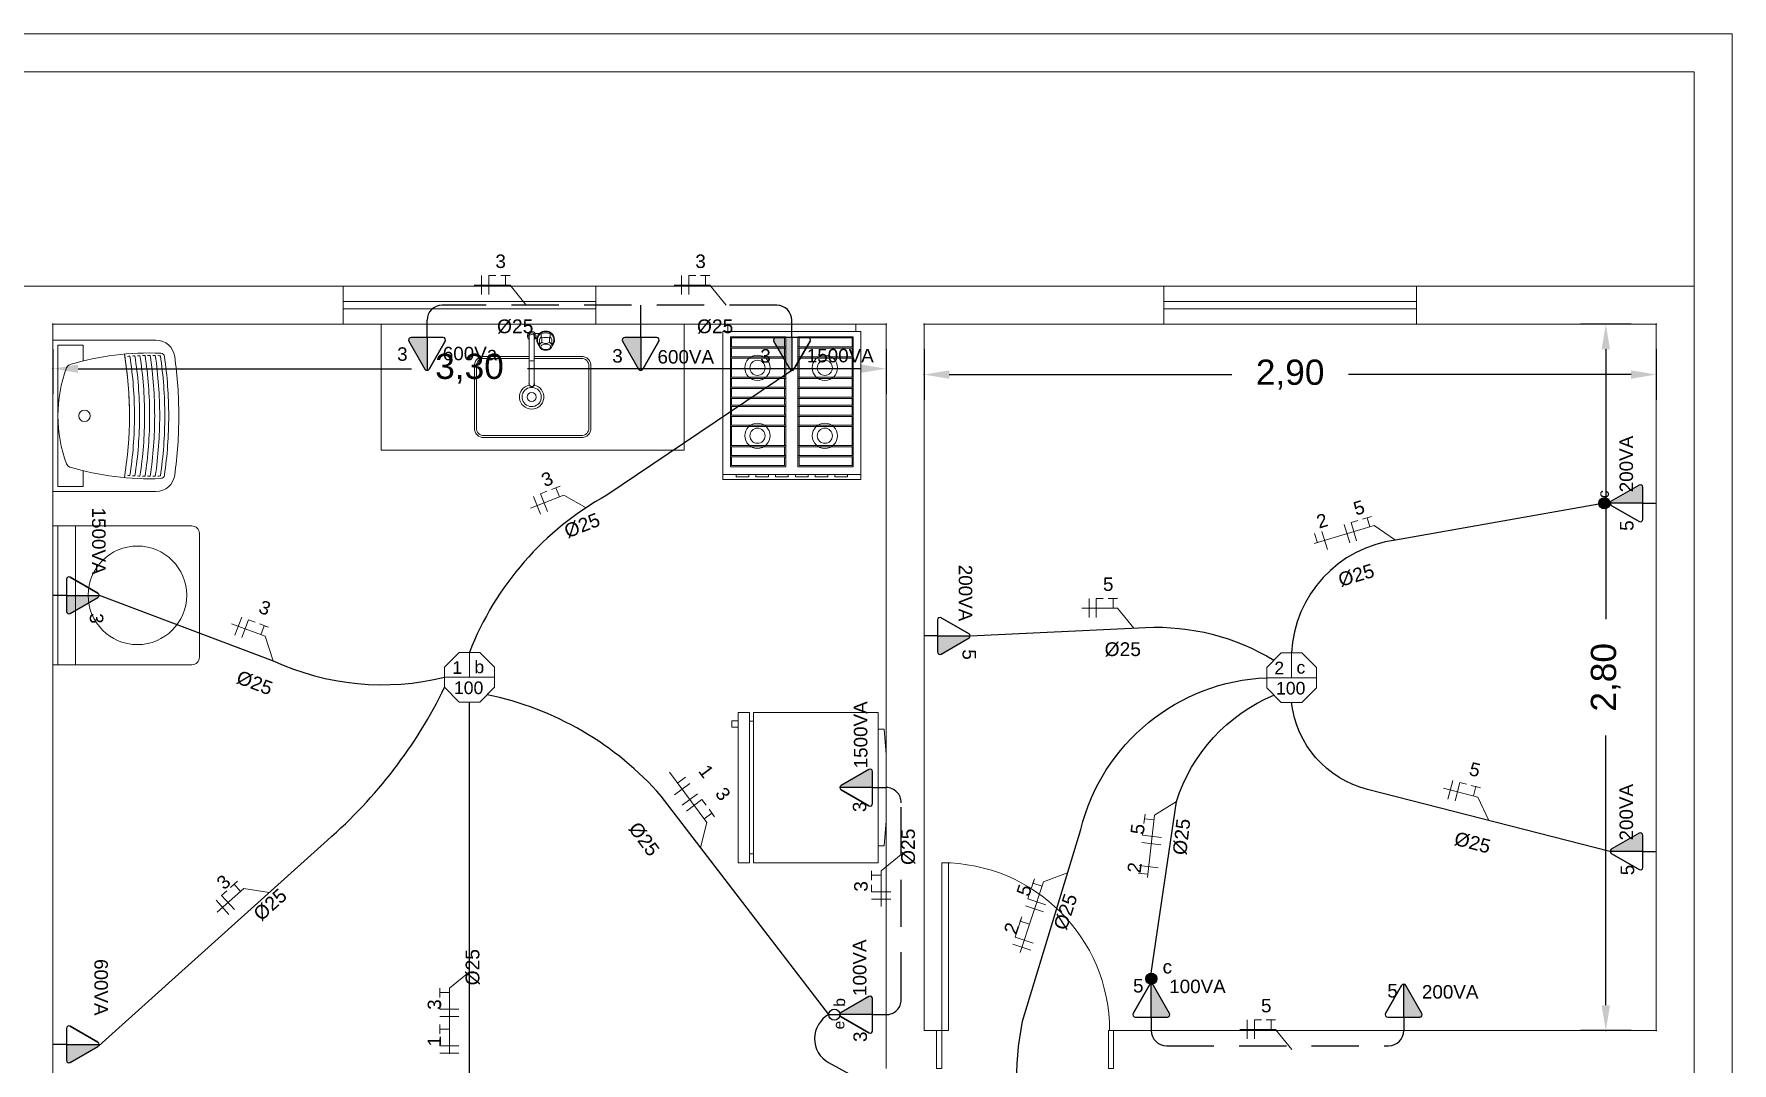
# Model space of a CAD drawing. Header units: millimetres. Extents: x 53 to 176, y -29 to 32.
# Drawn here: x 73.85 to 80.57, y 14.75 to 18.82 of the extents above; entities that cross this region are included whole.
import ezdxf

# ---------------------------------------------------------------- set-up
doc = ezdxf.new("R2010")
doc.units = ezdxf.units.MM
doc.linetypes.add('HIDDEN', pattern=[0.375, 0.25, -0.125])
doc.layers.get('0').update_dxf_attribs({"lineweight": 30})
for name, color, linetype in [('1 - Circuitos', 7, 'Continuous'), ('12 - Divisão dos circuitos', 7, 'Continuous'), ('5 - Identificadores', 7, 'Continuous'), ('7 - Eletroduto', 6, 'Continuous'), ('Pontos de iluminação', 5, 'Continuous'), ('Pontos de Tomadas', 240, 'Continuous')]:
    doc.layers.add(name, color=color, linetype=linetype)
for name, color, linetype, lineweight in [('19 - Diametros', 10, 'Continuous', 18), ('2 - Cotas', 242, 'Continuous', 9), ('3 - Cozinha', 160, 'Continuous', 20), ('4 - Edificação', 8, 'Continuous', 20), ('Portas', 251, 'Continuous', 9)]:
    doc.layers.add(name, color=color, linetype=linetype, lineweight=lineweight)
doc.styles.add('Arial0', font='arial.ttf', dxfattribs={"height": 3.14658})
doc.styles.add('SEACAD_Arial', font='arial.ttf')
doc.styles.get("Standard").update_dxf_attribs({"font": 'arial.ttf'})
doc.dimstyles.new('ISO-25', dxfattribs={"dimtxt": 0.1, "dimasz": 0.1, "dimexe": 0.1, "dimexo": 0.1, "dimgap": 0.1, "dimtad": 0, "dimzin": 1, "dimtxsty": 'Standard', "dimcen": 0.1, "dimadec": 0, "dimazin": 0, "dimtfac": 1, "dimtmove": 0, "dimatfit": 3, "dimfxl": 1, "dimarcsym": 0})

# ---------------------------------------------------------------- blocks, each defined once
blk = doc.blocks.new('*D43')
at = {"layer": '12 - Divisão dos circuitos', "color": 0, "transparency": 16777216}
for p in [(77.3708, 17.6744), (80.2708, 17.6744), (77.3708, 17.4744)]:
    blk.add_point(p, dxfattribs=at)
at = {"layer": '2 - Cotas', "color": 0, "lineweight": -2, "transparency": 16777216}
for p, q in [((77.3708, 17.5744), (77.3708, 17.3744)), ((80.2708, 17.5744), (80.2708, 17.3744)), ((77.4708, 17.4744), (78.5903, 17.4744)), ((80.1708, 17.4744), (79.0514, 17.4744))]:
    blk.add_line(p, q, dxfattribs=at)
at = {"layer": '2 - Cotas', "color": 0, "transparency": 16777216}
for points in [[(77.4708, 17.491), (77.4708, 17.4577), (77.3708, 17.4744)], [(80.1708, 17.491), (80.1708, 17.4577), (80.2708, 17.4744)]]:
    blk.add_solid(points, dxfattribs=at)
at = {"layer": '2 - Cotas', "color": 0, "transparency": 16777216, "insert": (78.8208, 17.4744), "char_height": 0.1, "attachment_point": 5}
blk.add_mtext('2,90', dxfattribs=at)
blk = doc.blocks.new('*D35')
at = {"layer": '12 - Divisão dos circuitos', "color": 0, "transparency": 16777216}
for p in [(73.9208, 17.6744), (77.2208, 17.6744), (73.9208, 17.4977)]:
    blk.add_point(p, dxfattribs=at)
at = {"layer": '2 - Cotas', "color": 0, "lineweight": -2, "transparency": 16777216}
for p, q in [((73.9208, 17.5744), (73.9208, 17.3977)), ((77.2208, 17.5744), (77.2208, 17.3977)), ((74.0208, 17.4977), (75.3412, 17.4977)), ((77.1208, 17.4977), (75.8005, 17.4977))]:
    blk.add_line(p, q, dxfattribs=at)
at = {"layer": '2 - Cotas', "color": 0, "transparency": 16777216}
for points in [[(74.0208, 17.5144), (74.0208, 17.481), (73.9208, 17.4977)], [(77.1208, 17.5144), (77.1208, 17.481), (77.2208, 17.4977)]]:
    blk.add_solid(points, dxfattribs=at)
at = {"layer": '2 - Cotas', "color": 0, "transparency": 16777216, "insert": (75.5708, 17.4977), "char_height": 0.1, "attachment_point": 5}
blk.add_mtext('3,30', dxfattribs=at)
blk = doc.blocks.new('*D60')
at = {"layer": '12 - Divisão dos circuitos', "color": 0, "transparency": 16777216}
for p in [(80.2708, 17.6744), (80.0709, 14.8744), (80.2708, 14.8744)]:
    blk.add_point(p, dxfattribs=at)
at = {"layer": '2 - Cotas', "color": 0, "lineweight": -2, "transparency": 16777216}
for p, q in [((80.1708, 17.6744), (79.9709, 17.6744)), ((80.0709, 17.5744), (80.0709, 16.5049)), ((80.0709, 14.9744), (80.0709, 16.0438)), ((80.1708, 14.8744), (79.9709, 14.8744))]:
    blk.add_line(p, q, dxfattribs=at)
at = {"layer": '2 - Cotas', "color": 0, "transparency": 16777216}
for points in [[(80.0543, 17.5744), (80.0876, 17.5744), (80.0709, 17.6744)], [(80.0543, 14.9744), (80.0876, 14.9744), (80.0709, 14.8744)]]:
    blk.add_solid(points, dxfattribs=at)
at = {"layer": '2 - Cotas', "color": 0, "transparency": 16777216, "insert": (80.0709, 16.2744), "char_height": 0.1, "attachment_point": 5, "rotation": 90}
blk.add_mtext('2,80', dxfattribs=at)
blk = doc.blocks.new('CO-F4PB')
for p, q in [((0.2535, 0), (-0.2535, 0)), ((0.2535, 0), (-0.2535, 0)), ((-0.2535, 0), (-0.2535, -0.03)), ((0.2535, -0.03), (0.2535, 0)), ((-0.2735, -0.03), (-0.2735, -0.596)), ((0.2735, -0.03), (-0.2735, -0.03)), ((-0.2435, -0.05), (-0.2435, -0.566)), ((-0.0235, -0.05), (-0.2435, -0.05)), ((-0.0285, -0.055), (-0.2385, -0.055)), ((-0.2385, -0.055), (-0.2385, -0.09)), ((-0.0285, -0.055), (-0.0285, -0.09)), ((-0.0235, -0.05), (-0.0235, -0.566)), ((0.0235, -0.05), (0.0235, -0.566)), ((0.2435, -0.05), (0.0235, -0.05)), ((0.2385, -0.055), (0.0285, -0.055)), ((0.0285, -0.055), (0.0285, -0.09)), ((0.2385, -0.055), (0.2385, -0.09)), ((0.2435, -0.05), (0.2435, -0.566)), ((0.2735, -0.596), (0.2735, -0.03)), ((-0.0235, -0.09), (-0.2435, -0.09)), ((-0.0235, -0.095), (-0.2435, -0.095)), ((-0.0235, -0.13), (-0.2435, -0.13)), ((-0.2385, -0.095), (-0.2385, -0.13)), ((-0.0285, -0.095), (-0.0285, -0.13)), ((0.2435, -0.09), (0.0235, -0.09)), ((0.2435, -0.095), (0.0235, -0.095)), ((0.2435, -0.13), (0.0235, -0.13)), ((0.0285, -0.095), (0.0285, -0.13)), ((0.2385, -0.095), (0.2385, -0.13)), ((-0.0235, -0.135), (-0.2435, -0.135)), ((-0.2385, -0.135), (-0.2385, -0.21)), ((-0.0285, -0.135), (-0.0285, -0.21)), ((0.2435, -0.135), (0.0235, -0.135)), ((0.0285, -0.135), (0.0285, -0.21)), ((0.2385, -0.135), (0.2385, -0.21)), ((-0.0235, -0.21), (-0.2435, -0.21)), ((-0.0235, -0.215), (-0.2435, -0.215)), ((-0.0235, -0.25), (-0.2435, -0.25)), ((-0.0235, -0.255), (-0.2435, -0.255)), ((-0.2385, -0.215), (-0.2385, -0.25)), ((-0.2385, -0.255), (-0.2385, -0.29)), ((-0.0285, -0.215), (-0.0285, -0.25)), ((-0.0285, -0.255), (-0.0285, -0.29)), ((0.2435, -0.21), (0.0235, -0.21)), ((0.2435, -0.215), (0.0235, -0.215)), ((0.2435, -0.25), (0.0235, -0.25)), ((0.2435, -0.255), (0.0235, -0.255)), ((0.0285, -0.215), (0.0285, -0.25)), ((0.0285, -0.255), (0.0285, -0.29)), ((0.2385, -0.215), (0.2385, -0.25)), ((0.2385, -0.255), (0.2385, -0.29)), ((-0.0235, -0.29), (-0.2435, -0.29)), ((-0.0235, -0.295), (-0.2435, -0.295)), ((-0.2435, -0.321), (-0.0235, -0.321)), ((-0.2435, -0.326), (-0.0235, -0.326)), ((-0.2385, -0.295), (-0.2385, -0.321)), ((-0.2385, -0.326), (-0.2385, -0.361)), ((-0.0285, -0.295), (-0.0285, -0.321)), ((-0.0285, -0.326), (-0.0285, -0.361)), ((0.2435, -0.29), (0.0235, -0.29)), ((0.2435, -0.295), (0.0235, -0.295)), ((0.0235, -0.321), (0.2435, -0.321)), ((0.0235, -0.326), (0.2435, -0.326)), ((0.0285, -0.295), (0.0285, -0.321)), ((0.0285, -0.326), (0.0285, -0.361)), ((0.2385, -0.295), (0.2385, -0.321)), ((0.2385, -0.326), (0.2385, -0.361)), ((-0.2435, -0.361), (-0.0235, -0.361)), ((-0.2435, -0.366), (-0.0235, -0.366)), ((-0.2435, -0.401), (-0.0235, -0.401)), ((-0.2385, -0.366), (-0.2385, -0.401)), ((-0.0285, -0.366), (-0.0285, -0.401)), ((0.0235, -0.361), (0.2435, -0.361)), ((0.0235, -0.366), (0.2435, -0.366)), ((0.0235, -0.401), (0.2435, -0.401)), ((0.0285, -0.366), (0.0285, -0.401)), ((0.2385, -0.366), (0.2385, -0.401)), ((-0.2435, -0.406), (-0.0235, -0.406)), ((-0.2385, -0.406), (-0.2385, -0.481)), ((-0.0285, -0.406), (-0.0285, -0.481)), ((0.0235, -0.406), (0.2435, -0.406)), ((0.0285, -0.406), (0.0285, -0.481)), ((0.2385, -0.406), (0.2385, -0.481)), ((-0.2435, -0.481), (-0.0235, -0.481)), ((-0.2435, -0.486), (-0.0235, -0.486)), ((-0.2435, -0.521), (-0.0235, -0.521)), ((-0.2435, -0.526), (-0.0235, -0.526)), ((-0.2385, -0.486), (-0.2385, -0.521)), ((-0.2385, -0.526), (-0.2385, -0.561)), ((-0.0285, -0.486), (-0.0285, -0.521)), ((-0.0285, -0.526), (-0.0285, -0.561)), ((0.0235, -0.481), (0.2435, -0.481)), ((0.0235, -0.486), (0.2435, -0.486)), ((0.0235, -0.521), (0.2435, -0.521)), ((0.0235, -0.526), (0.2435, -0.526)), ((0.0285, -0.486), (0.0285, -0.521)), ((0.0285, -0.526), (0.0285, -0.561)), ((0.2385, -0.486), (0.2385, -0.521)), ((0.2385, -0.526), (0.2385, -0.561)), ((-0.2735, -0.596), (0.2735, -0.596)), ((-0.2735, -0.596), (-0.2735, -0.616)), ((-0.2435, -0.566), (-0.0235, -0.566)), ((-0.2385, -0.561), (-0.0285, -0.561)), ((0.0235, -0.566), (0.2435, -0.566)), ((0.0285, -0.561), (0.2385, -0.561)), ((0.2735, -0.616), (0.2735, -0.596)), ((-0.2735, -0.616), (0.2735, -0.616))]:
    blk.add_line(p, q)
for points in [[(-0.2204, -0.606), (-0.1704, -0.606), (-0.1704, -0.596), (-0.2204, -0.596)], [(-0.1422, -0.606), (-0.0922, -0.606), (-0.0922, -0.596), (-0.1422, -0.596)], [(-0.0641, -0.606), (-0.0141, -0.606), (-0.0141, -0.596), (-0.0641, -0.596)], [(0.0141, -0.606), (0.0641, -0.606), (0.0641, -0.596), (0.0141, -0.596)], [(0.0922, -0.606), (0.1422, -0.606), (0.1422, -0.596), (0.0922, -0.596)], [(0.1704, -0.606), (0.2204, -0.606), (0.2204, -0.596), (0.1704, -0.596)]]:
    blk.add_lwpolyline(points, close=True)
for centre, radius in [((-0.1308, -0.1735), 0.05), ((0.1362, -0.1735), 0.05), ((-0.1308, -0.1735), 0.03), ((0.1362, -0.1735), 0.03), ((-0.1308, -0.4425), 0.05), ((0.1362, -0.4425), 0.05), ((-0.1308, -0.4425), 0.03), ((0.1362, -0.4425), 0.03)]:
    blk.add_circle(centre, radius)
blk = doc.blocks.new('A$C1AD15EB6')
for p, q in [((0.55, 0.58), (0, 0.58)), ((0, 0.03), (0, 0.58)), ((0.55, 0.5606), (0, 0.5606)), ((0.55, 0.03), (0.55, 0.58)), ((0.55, 0.4906), (0, 0.4906)), ((0.03, 0), (0.52, 0))]:
    blk.add_line(p, q)
for centre, start, end in [((0.03, 0.03), 180, 270), ((0.52, 0.03), 270, 0)]:
    blk.add_arc(centre, 0.03, start, end)
blk = doc.blocks.new('TANQUE-02')
for p, q in [((-0.2995, 0), (0.2995, 0)), ((-0.2995, -0.4081), (-0.2995, 0)), ((0.2995, -0.4081), (0.2995, 0)), ((-0.2795, -0.02), (0.2795, -0.02)), ((-0.2795, -0.12), (-0.2795, -0.02)), ((0.2795, -0.12), (0.2795, -0.02)), ((-0.2795, -0.12), (-0.2174, -0.12)), ((0.2174, -0.12), (0.2795, -0.12))]:
    blk.add_line(p, q)
blk.add_circle((0, -0.1252), 0.0225)
for centre, radius, start, end in [((0.8453, -0.3818), 1.0945, 163.27799, 182.40527), ((-0.1837, -0.0726), 0.02, 110.23844, 163.27799), ((0, -0.5709), 0.5511, 90, 110.23844), ((0, -0.5709), 0.5511, 69.76156, 90), ((0.1837, -0.0726), 0.02, 16.72201, 69.76156), ((-0.8453, -0.3818), 1.0945, 357.59473, 16.72201), ((0, 1.2149), 1.518, 260.72256, 279.27744), ((0.8453, -0.3818), 1.0845, 177.52238, 178.05412), ((0.8453, -0.3818), 1.0845, 176.46036, 176.99114), ((0, 1.2149), 1.558, 261.22518, 270), ((0.8453, -0.3818), 1.0845, 175.40003, 175.93), ((0, 1.2149), 1.538, 261.15691, 270), ((0, 1.2149), 1.518, 270, 279.27744), ((0, 1.2149), 1.538, 270, 278.84309), ((0, 1.2149), 1.558, 270, 278.77482), ((-0.8453, -0.3818), 1.0845, 4.07, 4.59997), ((-0.8453, -0.3818), 1.0845, 3.00886, 3.53964), ((-0.8453, -0.3818), 1.0845, 1.94588, 2.47762), ((0.8453, -0.3818), 1.0845, 179.65272, 180.18684), ((0, 1.2149), 1.618, 261.49969, 270), ((0.8453, -0.3818), 1.0845, 180.72164, 181.25716), ((0.8453, -0.3818), 1.0845, 178.5864, 179.11926), ((0, 1.2149), 1.598, 261.39693, 270), ((0, 1.2149), 1.578, 261.30532, 270), ((0, 1.2149), 1.578, 270, 278.69468), ((0, 1.2149), 1.598, 270, 278.60307), ((0, 1.2149), 1.618, 270, 278.50031), ((-0.8453, -0.3818), 1.0845, 0.88074, 1.4136), ((-0.8453, -0.3818), 1.0845, 358.74284, 359.27836), ((-0.8453, -0.3818), 1.0845, 359.81316, 0.34728), ((-0.2245, -0.4081), 0.075, 180, 262.08052), ((-0.2332, -0.4271), 0.015, 182.40527, 261.87169), ((0, 1.2149), 1.638, 261.61326, 270), ((0.8453, -0.3818), 1.0845, 181.79343, 182.3305), ((0, 1.2149), 1.658, 261.73735, 270), ((0, 1.2058), 1.6644, 261.87169, 270), ((0, 1.2149), 1.638, 270, 278.38674), ((0, 1.2149), 1.658, 270, 278.26265), ((0, 1.2058), 1.6644, 270, 278.12831), ((0.2245, -0.4081), 0.075, 277.91948, 0), ((0.2332, -0.4271), 0.015, 278.12831, 357.59473), ((-0.8453, -0.3818), 1.0845, 357.6695, 358.20657), ((0, 1.2058), 1.7044, 262.08052, 270), ((0, 1.2058), 1.7044, 270, 277.91948)]:
    blk.add_arc(centre, radius, start, end)
blk = doc.blocks.new('CUBA-COZ-02')
for p, q in [((-0.0095, 0.2452), (-0.0095, 0.2275)), ((-0.0095, 0.2275), (-0.0095, 0.0565)), ((0.0105, 0.2452), (0.0105, 0.2275)), ((0.0105, 0.2275), (0.0105, 0.0565)), ((0.0146, 0.2516), (0.031, 0.2516)), ((0.0146, 0.2316), (0.0209, 0.2316)), ((0.0305, 0.2026), (0.0305, 0.2242)), ((0.0379, 0.2522), (0.0379, 0.2367)), ((0.0399, 0.2163), (0.0399, 0.2377)), ((0.0712, 0.2163), (0.0712, 0.2377)), ((0.0731, 0.2522), (0.0731, 0.2367)), ((0.0805, 0.2026), (0.0805, 0.2242)), ((-0.0095, 0.0565), (-0.0095, 0.0516)), ((0.0105, 0.0565), (0.0105, 0.0516))]:
    blk.add_line(p, q)
for points in [[(-0.0095, 0.1611), (-0.1889, 0.1611, 0.414214), (-0.2269, 0.1231), (-0.2269, -0.1231, 0.414214), (-0.1889, -0.1611), (0.1969, -0.1611, 0.414214), (0.2349, -0.1231), (0.2349, 0.1231, 0.414214), (0.1969, 0.1611), (0.0105, 0.1611)], [(-0.0095, 0.1531), (-0.1889, 0.1531, 0.414214), (-0.2189, 0.1231), (-0.2189, -0.1231, 0.414214), (-0.1889, -0.1531), (0.1969, -0.1531, 0.414214), (0.2269, -0.1231), (0.2269, 0.1231, 0.414214), (0.1969, 0.1531), (0.0105, 0.1531)]]:
    blk.add_lwpolyline(points, format="xyb")
blk.add_lwpolyline([(0.0105, 0.0367, -7.502529), (-0.0095, 0.037, -0.133288)], format="xyb", close=True)
at = {"linetype": 'Continuous'}
for points in [[(0.0391, 0.2375, 0), (0.0361, 0.2353, 0), (0.0337, 0.2328, 0), (0.032, 0.2301, 0), (0.0309, 0.2272, 0), (0.0305, 0.2242, 0)], [(0.0389, 0.2157, 0), (0.0359, 0.2135, 0), (0.0335, 0.2109, 0), (0.0318, 0.2081, 0), (0.0308, 0.2052, 0), (0.0305, 0.2021, 0)], [(0.0305, 0.2021, 0), (0.0311, 0.1989, 0), (0.0324, 0.1959, 0), (0.0345, 0.193, 0), (0.0373, 0.1905, 0), (0.0407, 0.1884, 0), (0.0446, 0.1867, 0), (0.0488, 0.1856, 0), (0.0533, 0.185, 0), (0.0578, 0.185, 0), (0.0623, 0.1856, 0), (0.0665, 0.1867, 0), (0.0704, 0.1884, 0), (0.0738, 0.1905, 0), (0.0766, 0.193, 0), (0.0786, 0.1959, 0), (0.08, 0.1989, 0), (0.0805, 0.2021, 0)], [(0.075, 0.199, 0), (0.0746, 0.2011, 0), (0.0734, 0.2032, 0), (0.0715, 0.2051, 0), (0.0689, 0.2067, 0), (0.0658, 0.208, 0), (0.0623, 0.209, 0), (0.0585, 0.2095, 0), (0.0545, 0.2096, 0), (0.0506, 0.2093, 0), (0.0469, 0.2085, 0), (0.0436, 0.2074, 0), (0.0407, 0.2059, 0), (0.0385, 0.2041, 0), (0.0369, 0.2022, 0), (0.0362, 0.2, 0), (0.0362, 0.1979, 0), (0.0369, 0.1958, 0), (0.0385, 0.1938, 0), (0.0407, 0.192, 0), (0.0436, 0.1905, 0), (0.0469, 0.1894, 0), (0.0506, 0.1886, 0), (0.0545, 0.1883, 0), (0.0585, 0.1884, 0), (0.0623, 0.1889, 0), (0.0658, 0.1899, 0), (0.0689, 0.1912, 0), (0.0715, 0.1928, 0), (0.0734, 0.1947, 0), (0.0746, 0.1968, 0), (0.075, 0.199, 0)], [(0.0805, 0.2242, 0), (0.0802, 0.2272, 0), (0.0791, 0.2301, 0), (0.0773, 0.2328, 0), (0.0749, 0.2353, 0), (0.0719, 0.2375, 0)], [(0.0805, 0.2026, 0), (0.0802, 0.2055, 0), (0.0791, 0.2084, 0), (0.0774, 0.2111, 0), (0.0751, 0.2136, 0), (0.0722, 0.2157, 0)]]:
    blk.add_polyline3d(points, dxfattribs=at)
blk.add_circle((0, 0), 0.0182)
for centre, radius, start, end in [((0.0005, 0.2416), 0.0173, 35.41872, 234.58128), ((0.0005, 0.2416), 0.0126, 322.25181, 217.74819), ((0.0005, 0.2242), 0.0233, 64.55551, 115.44449), ((0.0005, 0.2416), 0.0173, 305.41872, 324.58128), ((0.0005, 0.2416), 0.0173, 324.58128, 35.41872), ((0.0555, 0.2266), 0.035, 315.56467, 224.43533), ((0.0555, 0.2266), 0.032, 321.37517, 218.62483), ((0.0555, 0.1725), 0.0816, 77.53823, 102.46177), ((0.04, 0.214), 0.002, 63.97489, 122.15591), ((0.0401, 0.2358), 0.002, 74.31395, 121.56748), ((0.0555, 0.2905), 0.0549, 254.31395, 285.68605), ((0.0555, 0.2459), 0.0335, 243.97489, 296.02511), ((0.0711, 0.214), 0.002, 57.84409, 116.02511), ((0.0709, 0.2358), 0.002, 58.43251, 105.68606), ((0.0005, 0.1207), 0.0233, 64.55551, 115.44449), ((0, 0), 0.0482, 101.34386, 77.38563), ((0.0005, 0.0516), 0.0112, 153.72082, 26.27918), ((0.0005, 0.0516), 0.01, 180, 0)]:
    blk.add_arc(centre, radius, start, end)
blk = doc.blocks.new('DUPLEX320PL')
for p, q in [((-0.058, -0.1246), (-0.058, -0.6181)), ((-0.058, -0.1246), (0.538, -0.1246)), ((0.538, -0.6181), (0.538, -0.1246)), ((0.538, -0.6181), (-0.058, -0.6181)), ((0.538, -0.6338), (-0.058, -0.6338)), ((-0.058, -0.6338), (-0.058, -0.6799)), ((-0.023, -0.6181), (-0.023, -0.6338)), ((0.503, -0.6338), (0.503, -0.6181)), ((0.538, -0.6338), (0.538, -0.6799)), ((-0.058, -0.6799), (0.538, -0.6799))]:
    blk.add_line(p, q)
blk.add_lwpolyline([(0.4713, -0.1246), (0.4713, -0.1005), (0.3713, -0.0932), (0.1087, -0.0932), (0.0087, -0.1005), (0.0087, -0.1246)])
blk.add_lwpolyline([(0.4797, -0.6799), (0.4797, -0.7042), (0.5039, -0.7042), (0.5039, -0.6799)], close=True)
blk = doc.blocks.new('ponto de luz')
at = {"color": 5, "linetype": 'Continuous', "lineweight": 15, "true_color": 0x000005}
blk.add_lwpolyline([(63.6396, -13.7603), (63.5583, -13.7603), (63.5009, -13.8188), (63.5009, -13.8984), (63.5583, -13.9569), (63.6396, -13.9569), (63.698, -13.8984), (63.698, -13.8188)], close=True, dxfattribs=at)
for points in [[(63.5995, -13.8589), (63.5995, -13.7603), (63.5995, -13.7603)], [(63.698, -13.8589), (63.5009, -13.8589), (63.5009, -13.8589)]]:
    blk.add_lwpolyline(points, dxfattribs=at)
at = {"layer": '1 - Circuitos'}
blk.add_attdef('N', (63.5309, -13.8452), '', height=0.05, dxfattribs=at)
at = {"layer": '5 - Identificadores', "flags": 4}
for tag, p in [('R', (63.6187, -13.8426)), ('S', (63.5376, -13.9254))]:
    blk.add_attdef(tag, p, '', height=0.05, dxfattribs=at)

msp = doc.modelspace()

# ---------------------------------------------------------------- hatches: boundary and pattern name
at = {"layer": 'Pontos de Tomadas'}
h = msp.add_hatch(color=256, dxfattribs=at)
h.dxf.hatch_style = 1
h.paths.add_polyline_path([(75.3942, 17.496, 0.268035), (75.4026, 17.4911), (75.4026, 17.6208), (75.3391, 17.6208, 0.577243), (75.3306, 17.6061)])
h = msp.add_hatch(color=256, dxfattribs=at)
h.dxf.hatch_style = 1
h.paths.add_polyline_path([(76.2404, 17.496, 0.268035), (76.2488, 17.4911), (76.2488, 17.6208), (76.1853, 17.6208, 0.577243), (76.1768, 17.6061)])
h = msp.add_hatch(color=256, dxfattribs=at)
h.dxf.hatch_style = 1
h.paths.add_polyline_path([(76.8389, 17.496, 0.268035), (76.8473, 17.4911), (76.8473, 17.6208), (76.7838, 17.6208, 0.577243), (76.7753, 17.6061)])
h = msp.add_hatch(color=256, dxfattribs=at)
h.dxf.hatch_style = 1
h.paths.add_polyline_path([(80.0924, 16.9728, 0.268035), (80.0875, 16.9644), (80.2172, 16.9644), (80.2172, 17.0279, 0.577243), (80.2026, 17.0364)])
h = msp.add_hatch(color=256, dxfattribs=at)
h.dxf.hatch_style = 1
h.paths.add_polyline_path([(80.0435, 16.9644, 1), (80.0875, 16.9644, 1)])
h = msp.add_hatch(color=256, dxfattribs=at)
h.dxf.hatch_style = 1
h.paths.add_polyline_path([(74.0992, 16.5909, 0.268035), (74.1041, 16.5993), (73.9745, 16.5993), (73.9745, 16.5358, 0.577243), (73.9891, 16.5273)])
h = msp.add_hatch(color=256, dxfattribs=at)
h.dxf.hatch_style = 1
h.paths.add_polyline_path([(77.5492, 16.4303, 0.268035), (77.5541, 16.4387), (77.4245, 16.4387), (77.4245, 16.3752, 0.577243), (77.4391, 16.3667)])
h = msp.add_hatch(color=256, dxfattribs=at)
h.dxf.hatch_style = 1
h.paths.add_polyline_path([(77.0424, 15.8459, 0.268035), (77.0375, 15.8374), (77.1672, 15.8374), (77.1672, 15.901, 0.577243), (77.1526, 15.9094)])
h = msp.add_hatch(color=256, dxfattribs=at)
h.dxf.hatch_style = 1
h.paths.add_polyline_path([(80.0924, 15.5928, 0.268035), (80.0875, 15.5844), (80.2172, 15.5844), (80.2172, 15.6479, 0.577243), (80.2026, 15.6564)])
h = msp.add_hatch(color=256, dxfattribs=at)
h.dxf.hatch_style = 1
h.paths.add_polyline_path([(78.2488, 15.0797, 1), (78.2928, 15.0797, 1)])
h = msp.add_hatch(color=256, dxfattribs=at)
h.dxf.hatch_style = 1
h.paths.add_polyline_path([(77.0424, 14.9459, 0.268035), (77.0375, 14.9374), (77.1672, 14.9374), (77.1672, 15.001, 0.577243), (77.1526, 15.0094)])
h = msp.add_hatch(color=256, dxfattribs=at)
h.dxf.hatch_style = 1
h.paths.add_polyline_path([(78.2793, 15.0528, 0.268035), (78.2708, 15.0577), (78.2708, 14.928), (78.3344, 14.928, 0.577243), (78.3428, 14.9426)])
h = msp.add_hatch(color=256, dxfattribs=at)
h.dxf.hatch_style = 1
h.paths.add_polyline_path([(79.2793, 15.0528, 0.268035), (79.2708, 15.0577), (79.2708, 14.928), (79.3344, 14.928, 0.577243), (79.3428, 14.9426)])
h = msp.add_hatch(color=256, dxfattribs=at)
h.dxf.hatch_style = 1
h.paths.add_polyline_path([(74.0992, 14.8109, 0.268035), (74.1041, 14.8194), (73.9745, 14.8194), (73.9745, 14.7558, 0.577243), (73.9891, 14.7474)])

# ---------------------------------------------------------------- linework, layer by layer
at = {"layer": '1 - Circuitos', "color": 5, "linetype": 'Continuous', "lineweight": 15, "true_color": 0x000005}
for points in [[(75.7956, 17.7494), (75.7313, 17.8287), (75.5898, 17.8287)], [(76.5874, 17.7494), (76.523, 17.8287), (76.3816, 17.8287)], [(76.0329, 16.9467), (75.9439, 16.9969), (75.8123, 16.9451)], [(79.2385, 16.8183), (79.154, 16.8757), (78.9163, 16.8043)], [(78.2018, 16.4697), (78.1374, 16.5491), (77.9959, 16.5491)], [(74.7932, 16.3401), (74.7609, 16.4371), (74.6285, 16.487)], [(76.4858, 15.6003), (76.511, 15.6993), (76.3629, 15.8985)], [(79.6074, 15.7072), (79.5647, 15.8), (79.4276, 15.8351)], [(78.3701, 15.7824), (78.2839, 15.7275), (78.2553, 15.481)], [(77.2808, 15.5724), (77.2015, 15.508), (77.2015, 15.3665)], [(77.9396, 15.5001), (77.8441, 15.4639), (77.7513, 15.1838)], [(74.7779, 15.4219), (74.677, 15.4378), (74.5718, 15.3432)], [(75.5709, 15.1072), (75.4916, 15.0428), (75.4916, 14.7818)], [(78.8277, 14.7994), (78.7633, 14.8787), (78.6218, 14.8787)]]:
    msp.add_lwpolyline(points, dxfattribs=at)
at = {"layer": '1 - Circuitos', "color": 7, "linetype": 'Continuous', "lineweight": 15, "true_color": 0x000007}
for points in [[(75.6182, 17.7913), (75.6182, 17.8669), (75.6182, 17.8669)], [(75.6747, 17.8669), (75.647, 17.8669), (75.647, 17.7913)], [(75.6942, 17.8669), (75.7313, 17.8669), (75.7133, 17.8669), (75.7133, 17.8287)], [(76.41, 17.7913), (76.41, 17.8669), (76.41, 17.8669)], [(76.4665, 17.8669), (76.4388, 17.8669), (76.4388, 17.7913)], [(76.486, 17.8669), (76.523, 17.8669), (76.5051, 17.8669), (76.5051, 17.8287)], [(75.8955, 17.0189), (75.93, 17.0325), (75.9132, 17.0259), (75.9272, 16.9904)], [(75.8524, 16.9207), (75.8248, 16.9911), (75.8248, 16.9911)], [(75.8774, 17.0118), (75.8516, 17.0016), (75.8793, 16.9313)], [(79.0889, 16.896), (79.0624, 16.888), (79.0842, 16.8156)], [(79.1076, 16.9016), (79.143, 16.9123), (79.1258, 16.9071), (79.1368, 16.8706)], [(78.9287, 16.808), (78.9178, 16.8442), (78.9178, 16.8442)], [(78.9685, 16.7805), (78.9467, 16.8529), (78.9467, 16.8529)], [(79.0566, 16.8073), (79.0348, 16.8797), (79.0348, 16.8797)], [(78.0244, 16.5116), (78.0244, 16.5873), (78.0244, 16.5873)], [(78.0809, 16.5873), (78.0532, 16.5873), (78.0532, 16.5116)], [(78.1004, 16.5873), (78.1374, 16.5873), (78.1195, 16.5873), (78.1195, 16.5491)], [(74.6419, 16.4419), (74.6686, 16.5127), (74.6686, 16.5127)], [(74.7215, 16.4927), (74.6956, 16.5025), (74.6689, 16.4317)], [(74.7397, 16.4859), (74.7744, 16.4728), (74.7576, 16.4791), (74.7441, 16.4434)], [(76.3952, 15.8556), (76.4255, 15.8782), (76.4255, 15.8782)], [(76.3829, 15.8088), (76.4436, 15.8539), (76.4436, 15.8539)], [(76.4135, 15.7677), (76.4742, 15.8128), (76.4742, 15.8128)], [(79.4459, 15.7918), (79.4646, 15.865), (79.4646, 15.865)], [(79.5194, 15.851), (79.4925, 15.8579), (79.4738, 15.7846)], [(79.5382, 15.8462), (79.5741, 15.837), (79.5567, 15.8415), (79.5473, 15.8045)], [(76.5079, 15.7674), (76.4914, 15.7897), (76.4307, 15.7445)], [(76.5195, 15.7518), (76.5416, 15.7221), (76.5309, 15.7365), (76.5003, 15.7137)], [(78.2395, 15.6758), (78.2363, 15.6483), (78.3114, 15.6396)], [(78.2417, 15.6951), (78.246, 15.7319), (78.2439, 15.7141), (78.2818, 15.7097)], [(78.3081, 15.6109), (78.233, 15.6196), (78.233, 15.6196)], [(77.1633, 15.4709), (77.1633, 15.508), (77.1633, 15.49), (77.2015, 15.49)], [(77.7962, 15.4407), (77.8078, 15.4759), (77.8022, 15.4589), (77.8384, 15.4469)], [(78.2568, 15.4938), (78.2193, 15.4981), (78.2193, 15.4981)], [(78.2978, 15.5194), (78.2227, 15.5281), (78.2227, 15.5281)], [(74.6094, 15.4284), (74.5889, 15.4098), (74.6394, 15.3537)], [(74.6239, 15.4414), (74.6515, 15.4662), (74.6381, 15.4542), (74.6636, 15.4258)], [(77.1633, 15.4515), (77.1633, 15.4238), (77.2389, 15.4238)], [(77.79, 15.4223), (77.7813, 15.396), (77.8531, 15.3722)], [(74.618, 15.3344), (74.5674, 15.3906), (74.5674, 15.3906)], [(77.2389, 15.395), (77.1633, 15.395), (77.1633, 15.395)], [(77.8441, 15.3448), (77.7723, 15.3686), (77.7723, 15.3686)], [(77.7399, 15.271), (77.7312, 15.2447), (77.803, 15.2209)], [(77.7461, 15.2894), (77.7577, 15.3246), (77.7521, 15.3076), (77.7883, 15.2956)], [(77.7939, 15.1935), (77.7222, 15.2173), (77.7222, 15.2173)], [(75.4534, 15.0058), (75.4534, 15.0428), (75.4534, 15.0249), (75.4916, 15.0249)], [(75.4534, 14.9863), (75.4534, 14.9586), (75.529, 14.9586)], [(75.529, 14.9298), (75.4534, 14.9298), (75.4534, 14.9298)], [(75.4534, 14.8608), (75.4534, 14.8979), (75.4534, 14.8799), (75.4916, 14.8799)], [(78.6502, 14.8413), (78.6502, 14.9169), (78.6502, 14.9169)], [(78.7068, 14.9169), (78.6791, 14.9169), (78.6791, 14.8413)], [(78.7262, 14.9169), (78.7633, 14.9169), (78.7453, 14.9169), (78.7453, 14.8787)], [(75.4534, 14.8414), (75.4534, 14.8137), (75.529, 14.8137)], [(75.529, 14.7848), (75.4534, 14.7848), (75.4534, 14.7848)]]:
    msp.add_lwpolyline(points, dxfattribs=at)
at = {"layer": '3 - Cozinha'}
msp.add_lwpolyline([(75.2208, 17.1744), (76.4208, 17.1744), (76.4208, 17.6744), (75.2208, 17.6744)], close=True, dxfattribs=at)
msp.add_circle((74.2555, 16.5994), 0.1953, dxfattribs=at)
at = {"layer": '4 - Edificação'}
for p, q in [((80.4208, 18.6744), (60.4708, 18.6744)), ((60.4708, 17.8244), (80.4208, 17.8244)), ((80.4208, 17.8244), (80.4208, 10.9744)), ((73.9208, 11.9244), (73.9208, 17.6744)), ((77.2208, 17.6744), (73.9208, 17.6744)), ((77.2208, 14.7244), (77.2208, 17.6744)), ((77.3708, 17.6744), (80.2708, 17.6744)), ((77.3708, 14.8744), (77.3708, 17.6744)), ((80.2708, 14.8744), (80.2708, 17.6744)), ((80.2708, 17.6744), (80.2708, 14.8744)), ((77.4208, 14.8744), (77.3708, 14.8744)), ((77.4208, 14.7244), (77.4208, 14.8744)), ((78.4208, 14.8744), (78.1208, 14.8744)), ((80.2708, 14.8744), (78.4208, 14.8744))]:
    msp.add_line(p, q, dxfattribs=at)
at = {"layer": '4 - Edificação', "color": 252}
msp.add_line((80.4208, 18.6744), (80.4208, 17.8244), dxfattribs=at)
at = {"layer": '4 - Edificação'}
msp.add_lwpolyline([(53.5708, 10.8244), (80.5708, 10.8244), (80.5708, 18.8244), (53.5708, 18.8244)], close=True, dxfattribs=at)
at = {"layer": '7 - Eletroduto'}
for p, q in [((75.4026, 17.6744), (75.4026, 17.6894)), ((76.2488, 17.6744), (76.2488, 17.7494)), ((76.8473, 17.6744), (76.8473, 17.6894))]:
    msp.add_line(p, q, dxfattribs=at)
at = {"layer": '7 - Eletroduto', "linetype": 'HIDDEN', "ltscale": 0.75}
for p, q in [((76.7873, 17.7494), (75.4626, 17.7494)), ((77.2808, 14.9974), (77.2808, 15.7774)), ((78.3308, 14.8144), (79.2108, 14.8144))]:
    msp.add_line(p, q, dxfattribs=at)
at = {"layer": '7 - Eletroduto'}
for points in [[(76.8473, 17.4911), (76.1151, 16.9963, 0.176078), (75.5703, 16.373, 4.163736)], [(80.0439, 16.9606), (79.2385, 16.8183, 0.362296), (78.826, 16.3712, 15.458272)], [(74.1041, 16.5997), (74.7932, 16.3401, 0.16964), (75.4722, 16.2747, 0.073534)], [(77.5541, 16.4387), (78.2477, 16.4719, -0.149995), (78.7567, 16.342, 2.341739)], [(74.1024, 14.8139), (75.008, 15.629, 0.101066), (75.4722, 16.2348, -3.165411)], [(77.7736, 14.3733, -0.110493), (77.7611, 14.9121), (77.9916, 15.6712, -0.333735), (78.728, 16.2729, -114.141172)], [(76.9935, 14.9374), (76.3299, 15.8035, 0.163828), (75.6402, 16.2056, -5.560821)], [(78.2708, 15.1017), (78.3701, 15.7824, -0.219639), (78.7567, 16.2039, -2.137898)], [(80.0875, 15.5844), (79.1272, 15.83, -0.310486), (78.826, 16.1746, -1.123484)], [(76.9935, 14.9375, 0.589032), (76.9927, 14.7474), (77.5215, 14.4569, -0.106433), (77.6756, 14.3149, -0.266852)]]:
    msp.add_lwpolyline(points, format="xyb", dxfattribs=at)
msp.add_lwpolyline([(75.5709, 14.2759), (75.5709, 16.1764)], dxfattribs=at)
for centre, start, end in [((75.4626, 17.6894), 90, 180), ((76.7873, 17.6894), 0, 90), ((78.3308, 14.8744), 180, 270), ((79.2108, 14.8744), 270, 0)]:
    msp.add_arc(centre, 0.06, start, end, dxfattribs=at)
at = {"layer": '7 - Eletroduto', "linetype": 'HIDDEN', "ltscale": 0.75}
for centre, start, end in [((77.2208, 15.7774), 0, 90), ((77.2208, 14.9974), 270, 0)]:
    msp.add_arc(centre, 0.06, start, end, dxfattribs=at)
at = {"layer": 'Pontos de Tomadas'}
for p, q in [((75.4662, 17.6208), (75.3391, 17.6208)), ((75.4026, 17.6208), (75.4026, 17.6744)), ((75.4026, 17.6208), (75.4026, 17.4911)), ((76.3124, 17.6208), (76.1853, 17.6208)), ((76.2488, 17.6208), (76.2488, 17.6744)), ((76.2488, 17.6208), (76.2488, 17.4911)), ((76.9109, 17.6208), (76.7838, 17.6208)), ((76.8473, 17.6208), (76.8473, 17.6744)), ((76.8473, 17.6208), (76.8473, 17.4911)), ((75.3306, 17.6061), (75.3942, 17.496)), ((75.4746, 17.6061), (75.4111, 17.496)), ((75.4111, 17.496), (75.4746, 17.6061)), ((75.4111, 17.496), (75.4746, 17.6061)), ((76.1768, 17.6061), (76.2404, 17.496)), ((76.3208, 17.6061), (76.2573, 17.496)), ((76.2573, 17.496), (76.3208, 17.6061)), ((76.2573, 17.496), (76.3208, 17.6061)), ((76.7753, 17.6061), (76.8389, 17.496)), ((76.9193, 17.6061), (76.8558, 17.496)), ((76.8558, 17.496), (76.9193, 17.6061)), ((76.8558, 17.496), (76.9193, 17.6061)), ((80.2026, 17.0364), (80.0924, 16.9728)), ((80.2172, 16.9008), (80.2172, 17.0279)), ((80.2172, 16.9644), (80.0875, 16.9644)), ((80.2026, 16.8924), (80.0924, 16.9559)), ((80.0924, 16.9559), (80.2026, 16.8924)), ((80.0924, 16.9559), (80.2026, 16.8924)), ((80.2172, 16.9644), (80.2708, 16.9644)), ((73.9745, 16.6629), (73.9745, 16.5358)), ((73.9891, 16.6713), (74.0992, 16.6078)), ((74.0992, 16.6078), (73.9891, 16.6713)), ((74.0992, 16.6078), (73.9891, 16.6713)), ((73.9745, 16.5993), (73.9208, 16.5993)), ((73.9745, 16.5993), (74.1041, 16.5993)), ((73.9891, 16.5273), (74.0992, 16.5909)), ((77.4245, 16.5023), (77.4245, 16.3752)), ((77.4391, 16.5107), (77.5492, 16.4472)), ((77.5492, 16.4472), (77.4391, 16.5107)), ((77.5492, 16.4472), (77.4391, 16.5107)), ((77.4245, 16.4387), (77.3708, 16.4387)), ((77.4245, 16.4387), (77.5541, 16.4387)), ((77.4391, 16.3667), (77.5492, 16.4303)), ((77.1526, 15.9094), (77.0424, 15.8459)), ((77.1672, 15.7739), (77.1672, 15.901)), ((77.1672, 15.8374), (77.0375, 15.8374)), ((77.1526, 15.7654), (77.0424, 15.829)), ((77.0424, 15.829), (77.1526, 15.7654)), ((77.0424, 15.829), (77.1526, 15.7654)), ((77.1672, 15.8374), (77.2208, 15.8374)), ((80.2026, 15.6564), (80.0924, 15.5928)), ((80.2172, 15.5208), (80.2172, 15.6479)), ((80.2172, 15.5844), (80.0875, 15.5844)), ((80.2026, 15.5124), (80.0924, 15.5759)), ((80.0924, 15.5759), (80.2026, 15.5124)), ((80.0924, 15.5759), (80.2026, 15.5124)), ((80.2172, 15.5844), (80.2708, 15.5844)), ((77.1526, 15.0094), (77.0424, 14.9459)), ((77.1672, 14.8739), (77.1672, 15.001)), ((78.1988, 14.9426), (78.2624, 15.0528)), ((78.2624, 15.0528), (78.1988, 14.9426)), ((78.2624, 15.0528), (78.1988, 14.9426)), ((78.2708, 14.928), (78.2708, 15.0577)), ((78.3428, 14.9426), (78.2793, 15.0528)), ((79.1988, 14.9426), (79.2624, 15.0528)), ((79.2624, 15.0528), (79.1988, 14.9426)), ((79.2624, 15.0528), (79.1988, 14.9426)), ((79.2708, 14.928), (79.2708, 15.0577)), ((79.3428, 14.9426), (79.2793, 15.0528)), ((76.9935, 14.9374), (77.0375, 14.9374)), ((77.1672, 14.9374), (77.0375, 14.9374)), ((77.1672, 14.9374), (77.2208, 14.9374)), ((73.9745, 14.8829), (73.9745, 14.7558)), ((73.9891, 14.8914), (74.0992, 14.8278)), ((74.0992, 14.8278), (73.9891, 14.8914)), ((74.0992, 14.8278), (73.9891, 14.8914)), ((77.1526, 14.8654), (77.0424, 14.929)), ((77.0424, 14.929), (77.1526, 14.8654)), ((77.0424, 14.929), (77.1526, 14.8654)), ((78.2073, 14.928), (78.3344, 14.928)), ((78.2708, 14.928), (78.2708, 14.8744)), ((79.2073, 14.928), (79.3344, 14.928)), ((79.2708, 14.928), (79.2708, 14.8744)), ((73.9745, 14.8194), (73.9208, 14.8194)), ((73.9745, 14.8194), (74.1041, 14.8194)), ((73.9891, 14.7474), (74.0992, 14.8109))]:
    msp.add_line(p, q, dxfattribs=at)
for centre in [(80.0655, 16.9644), (78.2708, 15.0797), (77.0155, 14.9374)]:
    msp.add_circle(centre, 0.022, dxfattribs=at)
for centre, start, end in [((75.3391, 17.611), 90, 209.98164), ((75.4662, 17.611), 330.01836, 90), ((76.1853, 17.611), 90, 209.98164), ((76.3124, 17.611), 330.01836, 90), ((76.7838, 17.611), 90, 209.98164), ((76.9109, 17.611), 330.01836, 90), ((75.4026, 17.5008), 209.98164, 330.01836), ((76.2488, 17.5008), 209.98164, 330.01836), ((76.8473, 17.5008), 209.98164, 330.01836), ((80.2075, 17.0279), 0, 119.98164), ((80.0973, 16.9644), 119.98164, 240.01836), ((80.2075, 16.9008), 240.01836, 0), ((73.9842, 16.6629), 60.01836, 180), ((74.0944, 16.5993), 299.98164, 60.01836), ((73.9842, 16.5358), 180, 299.98164), ((77.4342, 16.5023), 60.01836, 180), ((77.5444, 16.4387), 299.98164, 60.01836), ((77.4342, 16.3752), 180, 299.98164), ((77.1575, 15.901), 0, 119.98164), ((77.0473, 15.8374), 119.98164, 240.01836), ((77.1575, 15.7739), 240.01836, 0), ((80.2075, 15.6479), 0, 119.98164), ((80.0973, 15.5844), 119.98164, 240.01836), ((80.2075, 15.5208), 240.01836, 0), ((77.1575, 15.001), 0, 119.98164), ((78.2708, 15.0479), 29.98164, 150.01836), ((79.2708, 15.0479), 29.98164, 150.01836), ((77.0473, 14.9374), 119.98164, 240.01836), ((78.2073, 14.9378), 150.01836, 270), ((78.3344, 14.9378), 270, 29.98164), ((79.2073, 14.9378), 150.01836, 270), ((79.3344, 14.9378), 270, 29.98164), ((73.9842, 14.8829), 60.01836, 180), ((77.1575, 14.8739), 240.01836, 0), ((74.0944, 14.8194), 299.98164, 60.01836), ((73.9842, 14.7558), 180, 299.98164)]:
    msp.add_arc(centre, 0.00975, start, end, dxfattribs=at)
at = {"layer": 'Portas'}
for p, q in [((75.0708, 17.7644), (76.0708, 17.7644)), ((78.3208, 17.7644), (79.3208, 17.7644)), ((75.0708, 17.7344), (76.0708, 17.7344)), ((78.3208, 17.7344), (79.3208, 17.7344))]:
    msp.add_line(p, q, dxfattribs=at)
for points in [[(75.0708, 17.6744), (76.0708, 17.6744), (76.0708, 17.8244), (75.0708, 17.8244)], [(78.3208, 17.6744), (79.3208, 17.6744), (79.3208, 17.8244), (78.3208, 17.8244)], [(77.4408, 14.8744), (77.4671, 14.8744), (77.4671, 15.5394), (77.4408, 15.5394)], [(77.4208, 14.8744), (77.4208, 14.7244), (77.4408, 14.7244), (77.4408, 14.8744)], [(78.1008, 14.8744), (78.1008, 14.7244), (78.1208, 14.7244), (78.1208, 14.8744)]]:
    msp.add_lwpolyline(points, close=True, dxfattribs=at)
msp.add_arc((77.4408, 14.8744), 0.665, 360, 90, dxfattribs=at)

# ---------------------------------------------------------------- block references
at = {"layer": '3 - Cozinha', "color": 0, "rotation": 359.99938861993}
msp.add_blockref('CUBA-COZ-02', (75.8168, 17.3854), dxfattribs=at)
at = {"layer": '3 - Cozinha', "xscale": -1}
msp.add_blockref('CO-F4PB', (76.8473, 17.6744), dxfattribs=at)
at = {"layer": '3 - Cozinha', "color": 0, "extrusion": (0, 0, -1), "xscale": -1, "zscale": -1, "rotation": 270}
msp.add_blockref('TANQUE-02', (-73.9208, 17.3107), dxfattribs=at)
at = {"layer": '3 - Cozinha', "rotation": 90}
msp.add_blockref('A$C1AD15EB6', (74.5008, 16.3244), dxfattribs=at)
at = {"layer": '3 - Cozinha', "xscale": -1, "rotation": 270.000000000013}
msp.add_blockref('DUPLEX320PL', (77.314, 15.5975), dxfattribs=at)
at = {"layer": 'Pontos de iluminação', "color": 2}
ref = msp.add_blockref('ponto de luz', (11.9714, 30.1333), dxfattribs=at)
ref.add_attrib('S', '100', (75.509, 16.2079), dxfattribs={"layer": '5 - Identificadores', "height": 0.05})
ref.add_attrib('R', 'b', (75.59, 16.2906), dxfattribs={"layer": '5 - Identificadores', "height": 0.05})
ref.add_attrib('N', '1', (75.5023, 16.2881), dxfattribs={"layer": '1 - Circuitos', "height": 0.05})
at = {"layer": 'Pontos de iluminação'}
ref = msp.add_blockref('ponto de luz', (15.2271, 30.1315), dxfattribs=at)
ref.add_attrib('S', '100', (78.7647, 16.2062), dxfattribs={"layer": '5 - Identificadores', "height": 0.05})
ref.add_attrib('R', 'c', (78.8458, 16.2889), dxfattribs={"layer": '5 - Identificadores', "height": 0.05})
ref.add_attrib('N', '2', (78.758, 16.2864), dxfattribs={"layer": '1 - Circuitos', "height": 0.05})

# ---------------------------------------------------------------- texts
at = {"layer": '19 - Diametros', "color": 1, "true_color": 0x000001, "style": 'Arial0'}
for p in [(75.6798, 17.6383), (76.4716, 17.6383), (78.086, 16.3587)]:
    msp.add_text('Ø25', height=0.05451, dxfattribs=at).set_placement(p)
for rotation, p in [(21.47278, (75.9593, 16.8251)), (16.73202, (79.0212, 16.6327)), (339.35992, (74.6431, 16.253)), (306.64612, (76.1977, 15.675)), (90, (77.3347, 15.5308)), (83.39155, (78.4092, 15.5679)), (345.65232, (79.4668, 15.6115)), (41.98974, (74.7455, 15.3055)), (71.67819, (77.934, 15.2684)), (90, (75.6098, 15.0535))]:
    msp.add_text('Ø25', height=0.05451, rotation=rotation, dxfattribs=at).set_placement(p)
at = {"layer": '5 - Identificadores', "color": 7, "true_color": 0x000007, "style": 'Arial0'}
for s, p in [('3', (75.6733, 17.8967)), ('3', (76.4651, 17.8967)), ('5', (78.0795, 16.617))]:
    msp.add_text(s, height=0.0534, dxfattribs=at).set_placement(p)
at = {"layer": '5 - Identificadores', "color": 7, "style": 'Arial0'}
for s, height, p in [('3', 0.0534, (75.2842, 17.5289)), ('600Va', 0.05338, (75.465, 17.5309)), ('3', 0.0534, (76.1361, 17.5217)), ('600VA', 0.05338, (76.3153, 17.5181)), ('3', 0.0534, (76.7225, 17.5217)), ('1500VA', 0.05338, (76.9064, 17.5228)), ('c', 0.0534, (78.3157, 15.1005)), ('5', 0.0534, (78.1986, 15.0253)), ('100VA', 0.05338, (78.3419, 15.0227)), ('5', 0.0534, (78.7054, 14.9467)), ('5', 0.0534, (79.2056, 15.0055)), ('200VA', 0.05338, (79.3426, 15.001))]:
    msp.add_text(s, height=height, dxfattribs=at).set_placement(p)
for s, height, rotation, p in [('200VA', 0.05338, 90.24637, (80.179, 17.0079)), ('1500VA', 0.05338, 270, (74.076, 16.9472)), ('5', 0.0534, 90.24637, (80.1806, 16.8552)), ('200VA', 0.05338, 270, (77.5083, 16.7205)), ('3', 0.0534, 270, (74.0671, 16.5286)), ('5', 0.0534, 270, (77.5233, 16.3854)), ('1500VA', 0.05338, 90.24637, (77.1469, 15.9139)), ('200VA', 0.05338, 90.24637, (80.179, 15.6279)), ('3', 0.0534, 90.24637, (77.1423, 15.7404)), ('5', 0.0534, 90.24637, (80.1832, 15.49)), ('100VA', 0.05338, 90.24637, (77.143, 15.0116)), ('600VA', 0.05338, 270, (74.0851, 15.1578)), ('3', 0.0534, 90.24637, (77.1447, 14.8292))]:
    msp.add_text(s, height=height, rotation=rotation, dxfattribs=at).set_placement(p)
at = {"layer": '5 - Identificadores', "color": 7, "true_color": 0x000007, "style": 'Arial0'}
for s, rotation, p in [('3', 21.47278, (75.8686, 17.0277)), ('5', 16.73202, (79.0813, 16.9152)), ('2', 16.73202, (78.9349, 16.8634)), ('3', 339.35992, (74.7315, 16.5324)), ('5', 345.65232, (79.5256, 15.8881)), ('1', 306.64612, (76.4744, 15.9026)), ('3', 306.64612, (76.541, 15.813)), ('5', 83.39155, (78.2409, 15.6494)), ('2', 83.39155, (78.2285, 15.4965)), ('3', 41.98974, (74.5988, 15.4293)), ('3', 90, (77.1476, 15.4251)), ('5', 71.67819, (77.7861, 15.4026)), ('2', 71.67819, (77.736, 15.2513)), ('3', 90, (75.4585, 14.9567)), ('1', 90, (75.4585, 14.8117))]:
    msp.add_text(s, height=0.0534, rotation=rotation, dxfattribs=at).set_placement(p)
at = {"layer": '5 - Identificadores', "style": 'SEACAD_Arial'}
for s, rotation, p in [('c', 83.82485, (80.0811, 16.9828)), ('b', 89.13081, (77.058, 14.9686)), ('e', 89.13081, (77.0551, 14.8787))]:
    msp.add_text(s, height=0.044, rotation=rotation, dxfattribs=at).set_placement(p)

# ---------------------------------------------------------------- dimensions: what is measured, and where the dimension line sits
at = {"layer": '2 - Cotas'}
for base, p1, p2, picture, middle in [((73.9208, 17.4977), (77.2208, 17.6744), (73.9208, 17.6744), '*D35', (75.5708, 17.4977)), ((77.3708, 17.4744), (80.2708, 17.6744), (77.3708, 17.6744), '*D43', (78.8208, 17.4744))]:
    dim = msp.add_linear_dim(base=base, p1=p1, p2=p2, dimstyle='ISO-25', dxfattribs=at)
    dim.commit()
    dim.dimension.update_dxf_attribs({"geometry": picture, "text_midpoint": middle})
dim = msp.add_linear_dim(base=(80.0709, 14.8744), p1=(80.2708, 17.6744), p2=(80.2708, 14.8744), angle=90, dimstyle='ISO-25', dxfattribs=at)
dim.commit()
dim.dimension.update_dxf_attribs({"geometry": '*D60', "text_midpoint": (80.0709, 16.2744)})

doc.saveas('drawing.dxf')
